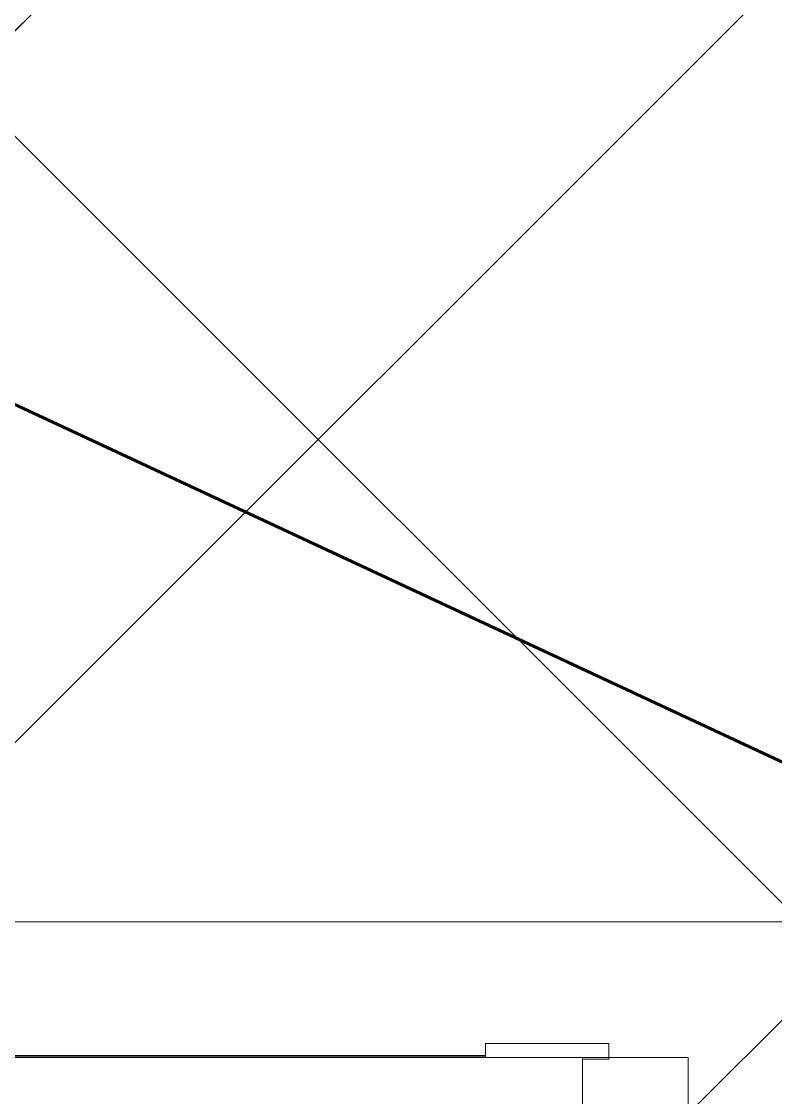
# Model space of a CAD drawing. Header units: millimetres. Extents: x -164500 to 426394, y -51911 to 102118.
# Drawn here: x 107595 to 108023, y 2321 to 2932 of the extents above; entities that cross this region are included whole.
import ezdxf

# ---------------------------------------------------------------- set-up
doc = ezdxf.new("R2010")
doc.units = ezdxf.units.MM
for name, color, linetype, lineweight in [('0) шлифовка', 5, 'Continuous', 60), ('5.2) Л-1 Линолеум', 100, 'Continuous', 30), ('7.1) НЗ Стяжка на теплый пол', 160, 'Continuous', 30), ('A-FLOR', 7, 'Continuous', 9)]:
    doc.layers.add(name, color=color, linetype=linetype, lineweight=lineweight)
doc.layers.add('2) защита вин плитк', color=6, linetype='Continuous')
doc.layers.add('3.2.1) Нал-ой пол 4 вып', color=3, linetype='Continuous')
doc.layers.add('A-DOOR-FRAM-1', color=7, linetype='Continuous', lineweight=5, true_color=0xc0c0c0)

# ---------------------------------------------------------------- blocks, each defined once
blk = doc.blocks.new('110_Дверь_СКБ_2Ст - Д-2а_п_ Из коридора на лестницу-32239107-Объем проектирования 1 этажа')
at = {"layer": 'A-DOOR-FRAM-1'}
for p, q in [((712.5, -40), (712.5, 40)), ((652.5, -10), (652.5, -40)), ((652.5, -40), (712.5, -40)), ((712.5, -39), (697.5, -39)), ((697.5, -39), (697.5, -40)), ((697.5, -40), (712.5, -40)), ((767.5, -40), (697.5, -40)), ((697.5, -40), (697.5, -48)), ((712.5, -40), (712.5, -39)), ((767.5, -48), (767.5, -40)), ((697.5, -48), (767.5, -48))]:
    blk.add_line(p, q, dxfattribs=at)

msp = doc.modelspace()

# ---------------------------------------------------------------- hatches: boundary and pattern name
at = {"layer": '0) шлифовка', "true_color": 0x2776bb}
h = msp.add_hatch(dxfattribs=at)
h.set_pattern_fill('ANSI31', color=152, scale=222, angle=110)
h.paths.add_polyline_path([(109674.038, 10121.05), (107435.702, 10126.305), (107435.702, 2344.938), (107858.702, 2344.938), (107858.702, 2351.938), (107928.702, 2351.938), (107973.702, 2343.938), (107973.702, 2313.938), (107963.702, 2263.938), (107928.702, 2263.938), (107928.702, 2255.938), (107858.702, 2255.938), (107515.702, 2262.938), (107515.702, 2228.095), (109613.702, 2223.17), (109613.702, 2262.938), (109368.702, 2262.938), (109368.702, 2255.938), (109298.702, 2255.938), (109263.702, 2263.938), (109263.702, 2313.938), (109253.702, 2313.938), (109253.702, 2343.938), (109298.702, 2343.938), (109298.702, 2351.938), (109368.702, 2351.938), (109655.787, 2346.13)])
at = {"layer": '2) защита вин плитк'}
h = msp.add_hatch(dxfattribs=at)
h.set_pattern_fill('ANSI31', color=256, scale=222)
h.paths.add_polyline_path([(109674.038, 10121.05), (107435.702, 10126.305), (107435.702, 2344.938), (107858.702, 2344.938), (107858.702, 2351.938), (107928.702, 2351.938), (107973.702, 2343.938), (107973.702, 2313.938), (107963.702, 2263.938), (107928.702, 2263.938), (107928.702, 2255.938), (107858.702, 2255.938), (107515.702, 2262.938), (107515.702, 2228.095), (109613.702, 2223.17), (109613.702, 2262.938), (109368.702, 2262.938), (109368.702, 2255.938), (109298.702, 2255.938), (109263.702, 2263.938), (109263.702, 2313.938), (109253.702, 2313.938), (109253.702, 2343.938), (109298.702, 2343.938), (109298.702, 2351.938), (109368.702, 2351.938), (109655.787, 2346.13)])
at = {"layer": '3.2.1) Нал-ой пол 4 вып'}
h = msp.add_hatch(dxfattribs=at)
h.set_pattern_fill('ANSI31', color=256, scale=300)
h.paths.add_polyline_path([(109674.038, 10148.887), (107435.702, 10154.141), (107435.702, 2372.774), (107858.702, 2372.774), (107858.702, 2379.774), (107928.702, 2379.774), (107973.702, 2371.774), (107973.702, 2341.774), (107963.702, 2291.774), (107928.702, 2291.774), (107928.702, 2283.774), (107858.702, 2283.774), (107515.702, 2290.774), (107515.702, 2255.932), (109613.702, 2251.007), (109613.702, 2290.774), (109368.702, 2290.774), (109368.702, 2283.774), (109298.702, 2283.774), (109263.702, 2291.774), (109263.702, 2341.774), (109253.702, 2341.774), (109253.702, 2371.774), (109298.702, 2371.774), (109298.702, 2379.774), (109368.702, 2379.774), (109655.787, 2373.966)])
at = {"layer": '5.2) Л-1 Линолеум'}
h = msp.add_hatch(dxfattribs=at)
h.set_pattern_fill('ANSI37', color=256, scale=300)
h.paths.add_polyline_path([(109674.038, 10148.887), (107435.702, 10154.141), (107435.702, 2372.774), (107858.702, 2372.774), (107858.702, 2379.774), (107928.702, 2379.774), (107973.702, 2371.774), (107973.702, 2341.774), (107963.702, 2291.774), (107928.702, 2291.774), (107928.702, 2283.774), (107858.702, 2283.774), (107515.702, 2290.774), (107515.702, 2255.932), (109613.702, 2251.007), (109613.702, 2290.774), (109368.702, 2290.774), (109368.702, 2283.774), (109298.702, 2283.774), (109263.702, 2291.774), (109263.702, 2341.774), (109253.702, 2341.774), (109253.702, 2371.774), (109298.702, 2371.774), (109298.702, 2379.774), (109368.702, 2379.774), (109655.787, 2373.966)])
at = {"layer": '7.1) НЗ Стяжка на теплый пол'}
h = msp.add_hatch(dxfattribs=at)
h.set_pattern_fill('ANSI31', color=256, scale=333)
h.paths.add_polyline_path([(109674.038, 10121.05), (107435.702, 10126.305), (107435.702, 2344.938), (107858.702, 2344.938), (107858.702, 2351.938), (107928.702, 2351.938), (107973.702, 2343.938), (107973.702, 2313.938), (107963.702, 2263.938), (107928.702, 2263.938), (107928.702, 2255.938), (107858.702, 2255.938), (107515.702, 2262.938), (107515.702, 2228.095), (109613.702, 2223.17), (109613.702, 2262.938), (109368.702, 2262.938), (109368.702, 2255.938), (109298.702, 2255.938), (109263.702, 2263.938), (109263.702, 2313.938), (109253.702, 2313.938), (109253.702, 2343.938), (109298.702, 2343.938), (109298.702, 2351.938), (109368.702, 2351.938), (109655.787, 2346.13)])

# ---------------------------------------------------------------- linework, layer by layer
for p, q in [((107858.702, 2343.938), (107414.702, 2343.938)), ((107858.702, 2344.938), (107435.702, 2344.938))]:
    msp.add_line(p, q)
at = {"layer": 'A-FLOR'}
msp.add_line((109714.702, 2420.938), (107434.702, 2420.938), dxfattribs=at)

# ---------------------------------------------------------------- block references
at = {"rotation": 180}
msp.add_blockref('110_Дверь_СКБ_2Ст - Д-2а_п_ Из коридора на лестницу-32239107-Объем проектирования 1 этажа', (108626.202, 2303.938), dxfattribs=at)

doc.saveas('drawing.dxf')
